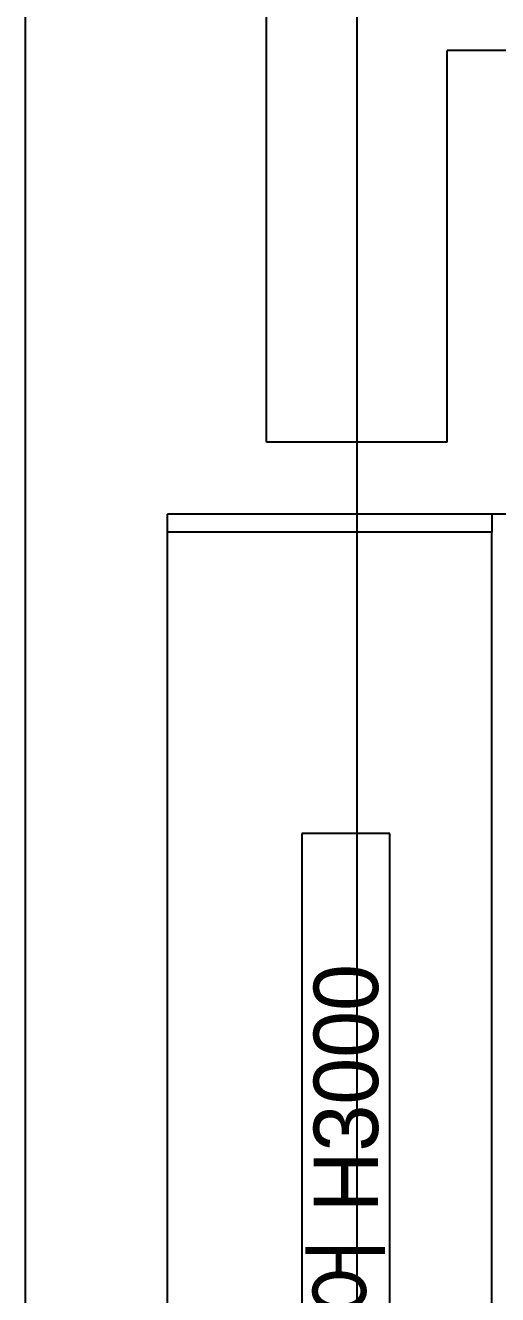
# Model space of a CAD drawing. Header units: millimetres. Extents: x -47382 to 204618, y -51045 to 127155.
# Drawn here: x 135000 to 135784, y 26607 to 28713 of the extents above; entities that cross this region are included whole.
import ezdxf

# ---------------------------------------------------------------- set-up
doc = ezdxf.new("R2010")
doc.units = ezdxf.units.MM
doc.header["$LTSCALE"] = 300
doc.header["$MEASUREMENT"] = 0
doc.linetypes.add('CEN', pattern=[62, 60, -1, 0, -1])
doc.layers.get('0').update_dxf_attribs({"linetype": 'CONTINUOUS'})
for name, color, linetype in [('A-CEN', 1, 'CEN'), ('A-DETL-PEN8', 8, 'CONTINUOUS'), ('A-ST-AXIS-CEN', 252, 'CEN'), ('A-ST-CONC', 2, 'CONTINUOUS')]:
    doc.layers.add(name, color=color, linetype=linetype)
doc.styles.add('H', font='gulim.ttc')

# ---------------------------------------------------------------- blocks, each defined once
blk = doc.blocks.new('G$C69974227')
at = {"layer": 'A-DETL-PEN8'}
for p, q in [((305.7, 3500.4, 51500), (305.7, 3530.4, 51500)), ((844.3, 3530.4, 51500), (305.7, 3530.4, 51500)), ((1090.3, 3530.4, 51500), (844.3, 3530.4, 51500)), ((844.3, 3530.4, 51500), (844.3, 3500.4, 51500)), ((305.7, 500.4, 51500), (305.7, 3515.4, 51500)), ((844.3, 3500.4, 51500), (305.7, 3500.4, 51500)), ((844.3, 470.4, 51500), (844.3, 3500.4, 51500)), ((674.6, 3000.3, 51500), (528.7, 3000.3, 51500)), ((528.7, 3000.3, 51500), (528.7, 1014.6, 51500)), ((674.6, 1014.6, 51500), (674.6, 3000.3, 51500))]:
    blk.add_line(p, q, dxfattribs=at)
at = {"layer": 'A-DETL-PEN8', "style": 'H'}
blk.add_text('3,4F 3UP 방화도어 H3000', height=106.907, rotation=90, dxfattribs=at).set_placement((655.3, 1166.7, 51500))

msp = doc.modelspace()

# ---------------------------------------------------------------- linework, layer by layer
at = {"layer": 'A-CEN'}
msp.add_line((135550, 28821.4), (135550, 24221.4), dxfattribs=at)
at = {"layer": 'A-ST-AXIS-CEN'}
msp.add_line((135000, 0), (135000, 99371.4), dxfattribs=at)
at = {"layer": 'A-ST-CONC'}
for p, q in [((135400, 28021.4), (135400, 28971.4)), ((141450, 28671.4), (135700, 28671.4)), ((135700, 28021.4), (135700, 28671.4)), ((135700, 28021.4), (135400, 28021.4))]:
    msp.add_line(p, q, dxfattribs=at)

# ---------------------------------------------------------------- block references
msp.add_blockref('G$C69974227', (134930.2, 24371.4, -103000))

doc.saveas('drawing.dxf')
